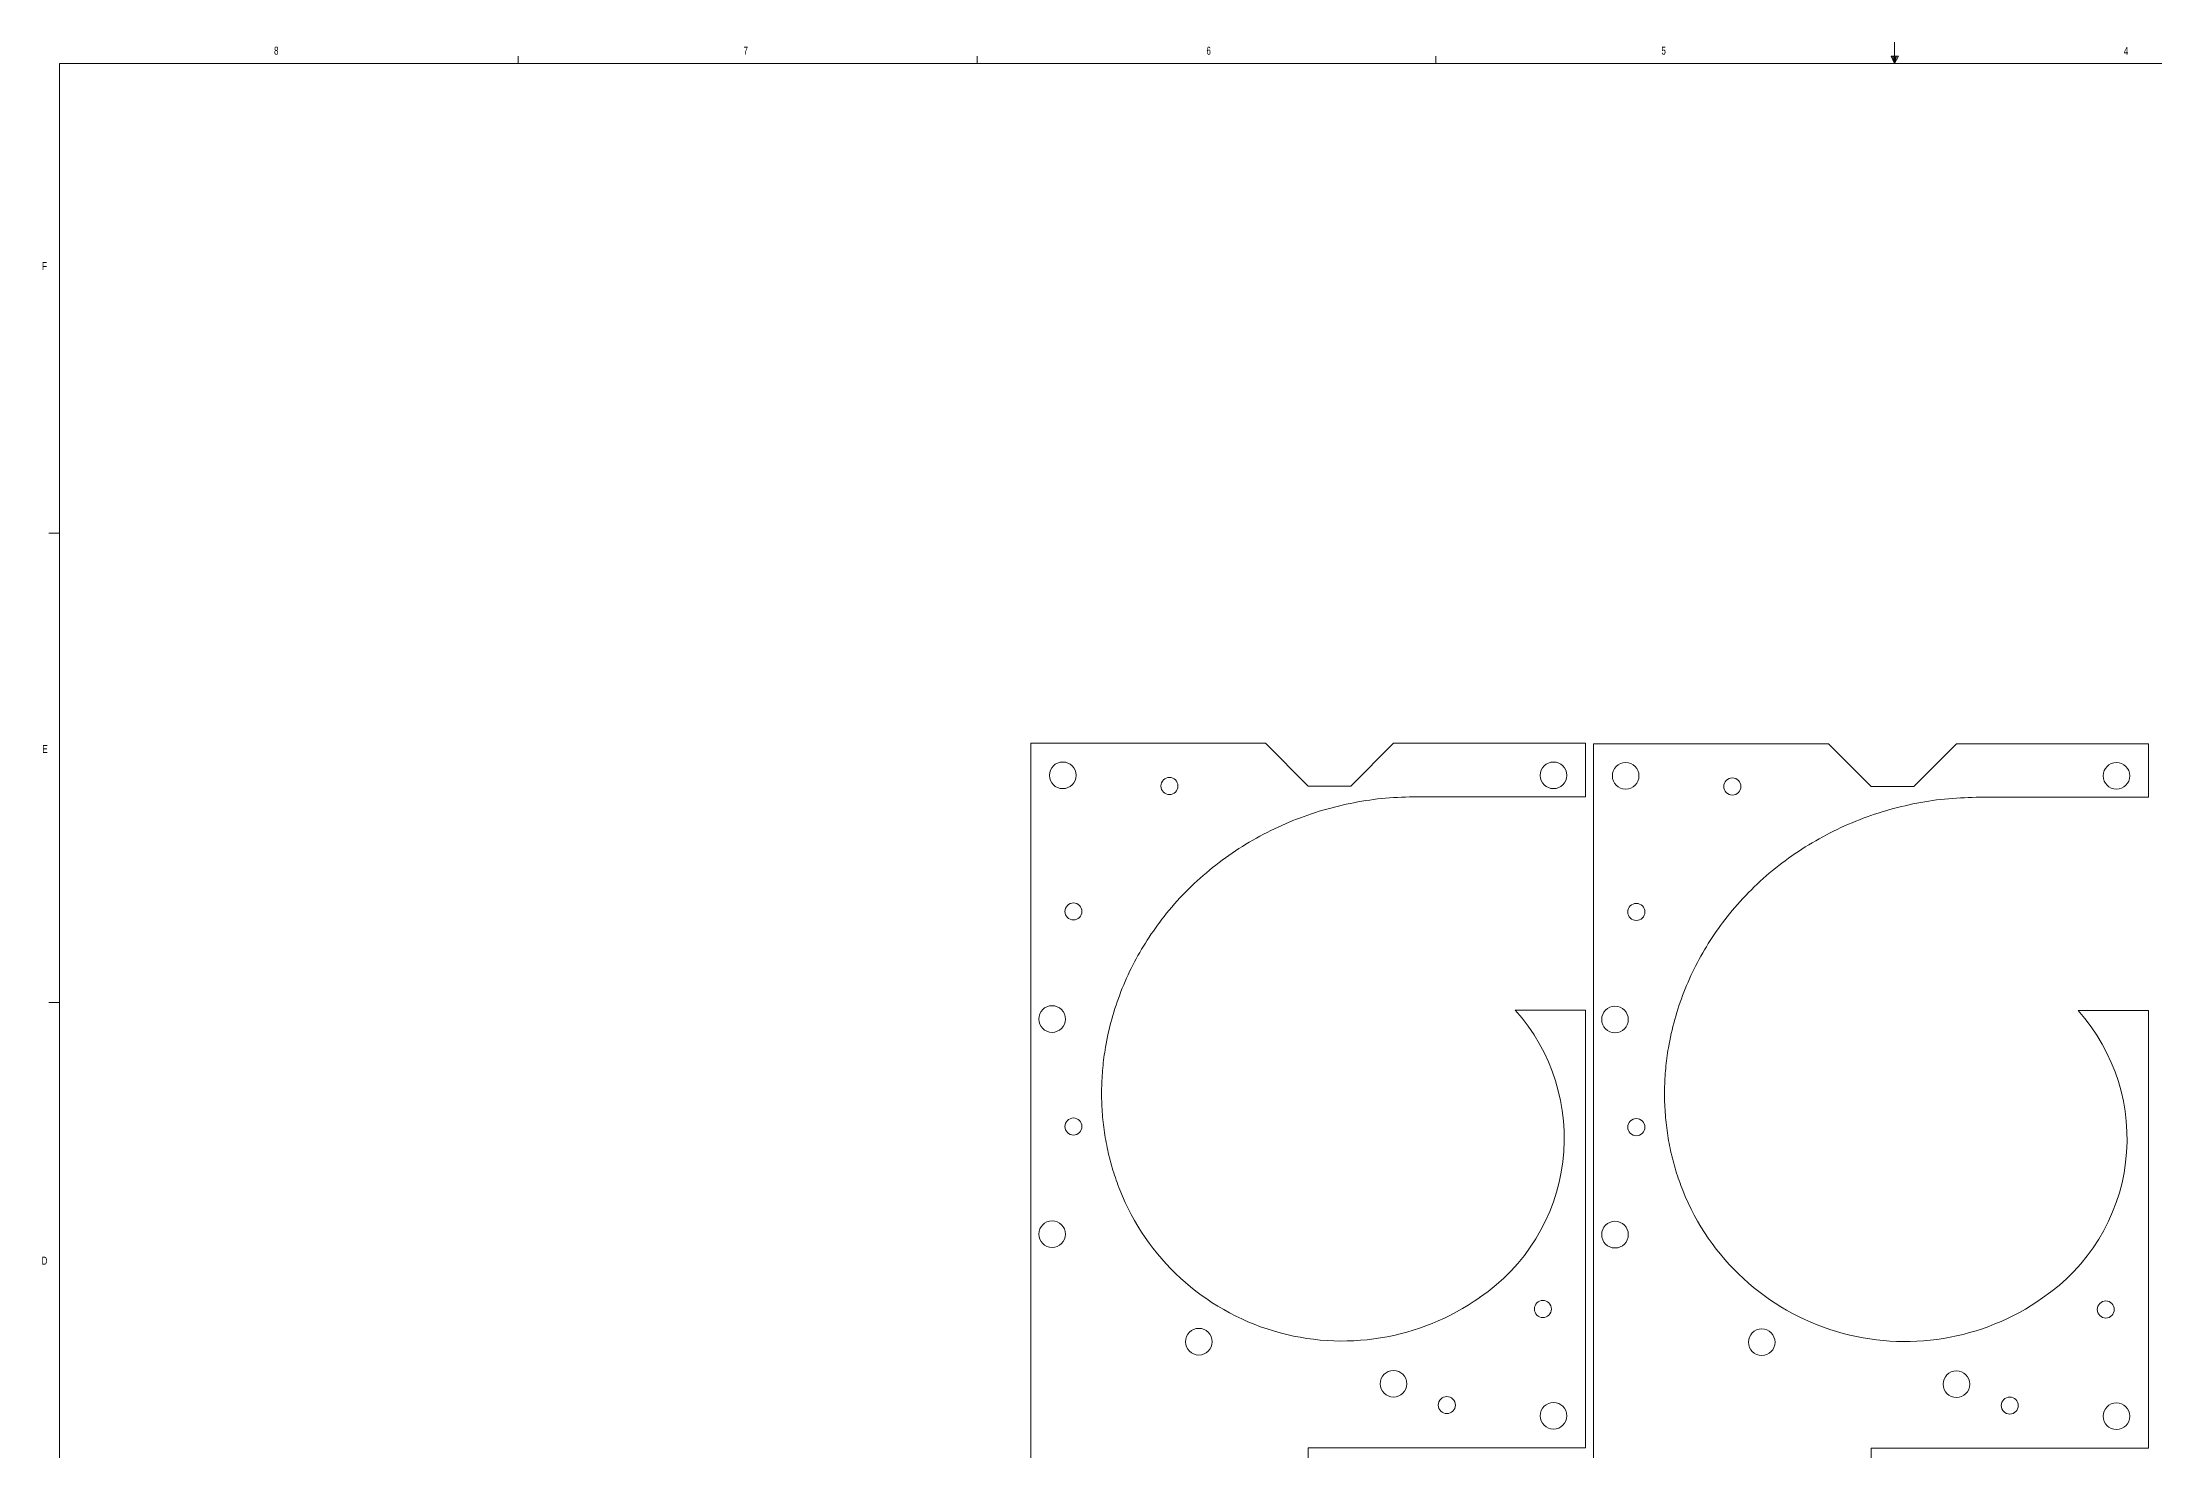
# Model space of a CAD drawing. Header units: inches. Extents: x 0.3 to 43.9, y 0.2 to 33.7.
# Drawn here: x 0.32 to 25.07, y 17.16 to 33.66 of the extents above; entities that cross this region are included whole.
import ezdxf

# ---------------------------------------------------------------- set-up
doc = ezdxf.new("R2010")
doc.units = ezdxf.units.IN
doc.header["$MEASUREMENT"] = 0
doc.styles.add('SLDTEXTSTYLE0', font='TXT', dxfattribs={"width": 0.75})

msp = doc.modelspace()

# ---------------------------------------------------------------- linework, layer by layer
at = {"color": 7, "linetype": 'Continuous', "lineweight": 0}
for p, q in [((5.898, 33.411), (5.898, 33.495)), ((11.273, 33.411), (11.273, 33.495)), ((16.648, 33.411), (16.648, 33.495)), ((21.981, 33.496), (22.067, 33.496)), ((22.023, 33.411), (21.981, 33.496)), ((22.023, 33.411), (21.989, 33.496)), ((22.023, 33.411), (22.009, 33.496)), ((22.023, 33.411), (22.023, 33.658)), ((22.023, 33.411), (22.036, 33.496)), ((22.023, 33.411), (22.046, 33.496)), ((22.023, 33.411), (22.067, 33.496)), ((0.523, 33.411), (43.523, 33.411)), ((0.523, 33.411), (0.523, 0.411)), ((0.523, 27.911), (0.398, 27.911)), ((0.523, 22.411), (0.398, 22.411))]:
    msp.add_line(p, q, dxfattribs=at)
at = {"color": 7, "linetype": 'Continuous', "lineweight": 15}
for p, q in [((11.902, 25.448), (11.902, 15.698)), ((14.652, 25.448), (11.902, 25.448)), ((14.652, 25.448), (15.152, 24.948)), ((15.652, 24.948), (16.152, 25.448)), ((18.402, 25.448), (16.152, 25.448)), ((18.402, 24.823), (18.402, 25.448)), ((18.497, 25.442), (18.497, 15.692)), ((21.247, 25.442), (18.497, 25.442)), ((21.247, 25.442), (21.747, 24.942)), ((22.247, 24.942), (22.747, 25.442)), ((24.997, 25.442), (22.747, 25.442)), ((24.997, 24.817), (24.997, 25.442)), ((15.152, 24.948), (15.652, 24.948)), ((16.432, 24.823), (18.402, 24.823)), ((21.747, 24.942), (22.247, 24.942)), ((23.027, 24.817), (24.997, 24.817)), ((18.402, 22.323), (17.579, 22.323)), ((18.402, 17.198), (18.402, 22.323)), ((24.997, 22.317), (24.174, 22.317)), ((24.997, 17.192), (24.997, 22.317)), ((15.152, 17.198), (18.402, 17.198)), ((15.152, 15.698), (15.152, 17.198)), ((21.747, 17.192), (24.997, 17.192)), ((21.747, 15.692), (21.747, 17.192))]:
    msp.add_line(p, q, dxfattribs=at)
for centre, radius in [((12.277, 25.073), 0.156), ((13.527, 24.948), 0.1), ((18.027, 25.073), 0.156), ((18.872, 25.067), 0.156), ((20.122, 24.942), 0.1), ((24.622, 25.067), 0.156), ((12.402, 23.479), 0.1), ((18.997, 23.473), 0.1), ((12.152, 22.219), 0.156), ((18.747, 22.213), 0.156), ((12.402, 20.96), 0.1), ((18.997, 20.953), 0.1), ((12.152, 19.7), 0.156), ((18.747, 19.694), 0.156), ((17.902, 18.823), 0.1), ((24.497, 18.817), 0.1), ((13.871, 18.44), 0.156), ((20.466, 18.434), 0.156), ((16.152, 17.948), 0.156), ((22.747, 17.942), 0.156), ((16.777, 17.698), 0.1), ((18.027, 17.573), 0.156), ((23.372, 17.692), 0.1), ((24.622, 17.567), 0.156)]:
    msp.add_circle(centre, radius, dxfattribs=at)
for centre, radius, start, end in [((15.902, 20.823), 2.25, 304.034, 41.8103), ((22.497, 20.817), 2.25, 304.034, 41.8103), ((15.55, 21.249), 2.801, 201.5669, 305.1322), ((22.145, 21.243), 2.801, 201.5669, 305.1322)]:
    msp.add_arc(centre, radius, start, end, dxfattribs=at)
for points in [[(12.945, 20.219), (12.917, 20.295), (12.861, 20.447), (12.801, 20.682), (12.758, 20.921), (12.734, 21.163), (12.729, 21.405), (12.743, 21.648), (12.779, 21.92), (12.846, 22.22), (12.954, 22.543), (13.093, 22.853), (13.263, 23.147), (13.468, 23.435), (13.711, 23.711), (13.992, 23.968), (14.298, 24.195), (14.626, 24.389), (14.969, 24.547), (15.324, 24.671), (15.688, 24.758), (16.058, 24.813), (16.307, 24.819), (16.432, 24.823)], [(19.54, 20.213), (19.512, 20.289), (19.456, 20.441), (19.396, 20.676), (19.353, 20.915), (19.33, 21.156), (19.324, 21.399), (19.338, 21.641), (19.374, 21.914), (19.441, 22.214), (19.549, 22.537), (19.688, 22.847), (19.858, 23.141), (20.064, 23.429), (20.306, 23.704), (20.587, 23.962), (20.893, 24.188), (21.221, 24.382), (21.564, 24.541), (21.92, 24.665), (22.283, 24.752), (22.653, 24.807), (22.902, 24.813), (23.027, 24.817)]]:
    msp.add_open_spline(points, degree=3, knots=[0, 0, 0, 0, 0.035718, 0.071436, 0.107155, 0.142874, 0.178593, 0.214312, 0.250031, 0.300028, 0.350025, 0.400023, 0.450022, 0.500021, 0.556016, 0.612011, 0.668007, 0.724004, 0.780001, 0.835, 0.889999, 0.944999, 1, 1, 1, 1], dxfattribs=at)

# ---------------------------------------------------------------- texts
at = {"color": 7, "linetype": 'Continuous', "lineweight": 0, "char_height": 0.0938, "attachment_point": 1, "style": 'SLDTEXTSTYLE0'}
for s, insert in [('8', (3.036, 33.607)), ('7', (8.536, 33.605)), ('6', (13.96, 33.606)), ('5', (19.291, 33.607)), ('4', (24.709, 33.603)), ('F', (0.318, 31.084)), ('E', (0.322, 25.428)), ('D', (0.313, 19.436))]:
    msp.add_mtext(s, dxfattribs=dict(at, insert=insert))

doc.saveas('drawing.dxf')
